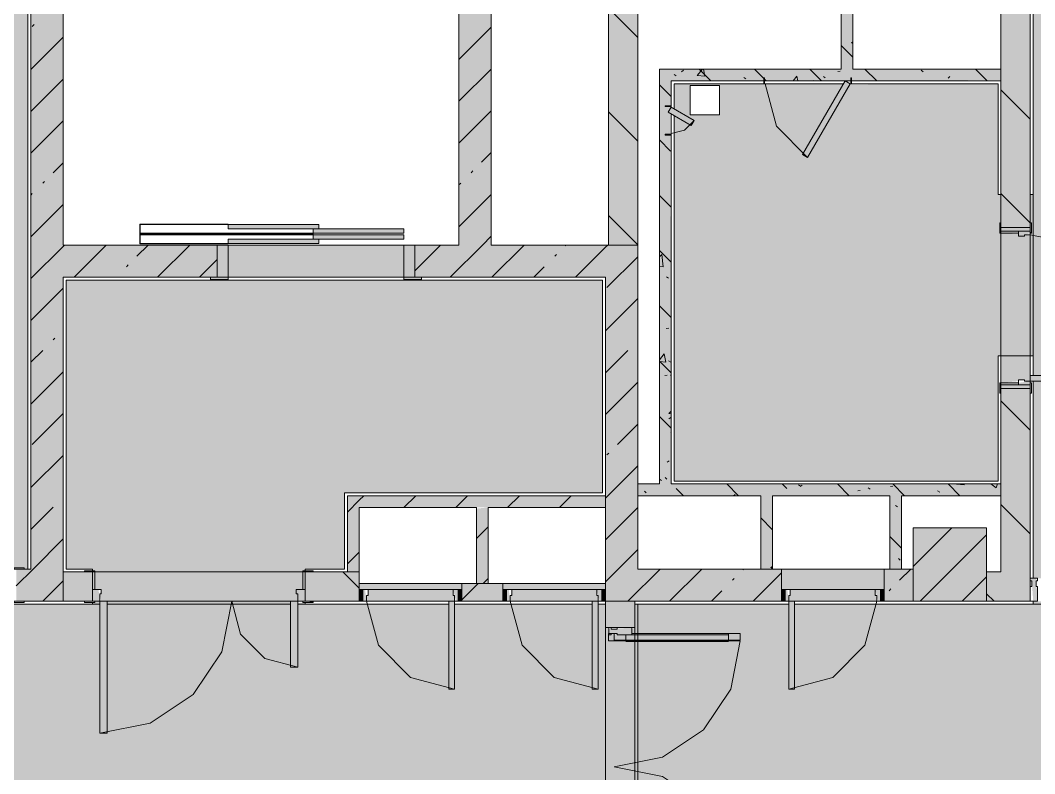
# Model space of a CAD drawing. Header units: millimetres. Extents: x -3817 to 677485, y -22715 to 103890.
# Drawn here: x -404.7 to -350.2, y -19507.6 to -19467.2 of the extents above; entities that cross this region are included whole.
import ezdxf

# ---------------------------------------------------------------- set-up
doc = ezdxf.new("R2010")
doc.units = ezdxf.units.MM
doc.layers.add('PDF _Геометрия', color=7, linetype='Continuous', true_color=0x1d1d1d)
doc.layers.add('PDF _Сплошная заливка', color=7, linetype='Continuous', true_color=0xffffff)

msp = doc.modelspace()

# ---------------------------------------------------------------- hatches: boundary and pattern name
at = {"layer": 'PDF _Сплошная заливка', "transparency": 33554559}
h = msp.add_hatch(color=256, dxfattribs=at)
h.paths.add_polyline_path([(-412.085, -19496.633), (-405.699, -19496.633), (-405.699, -19489.546), (-405.305, -19489.546), (-405.305, -19496.633), (-404.282, -19496.633), (-404.282, -19463.953), (-397.038, -19463.953), (-397.038, -19451.878), (-401.526, -19451.878), (-401.526, -19435.383), (-414.124, -19435.383), (-414.125, -19437.501), (-416.171, -19437.501), (-416.132, -19496.633), (-415.935, -19496.633), (-415.935, -19493.089), (-415.541, -19493.089), (-415.541, -19496.633), (-414.842, -19496.633)], flags=0)
h.paths.add_polyline_path([(-400.424, -19449.583), (-387.59, -19449.548), (-387.59, -19437.505), (-388.141, -19437.505), (-388.219, -19435.375), (-400.424, -19435.375), (-400.424, -19446.696)], flags=0)
h = msp.add_hatch(color=256, dxfattribs=at)
h.paths.add_polyline_path([(-318.931, -19497.129), (-319.009, -19497.263), (-318.931, -19497.263)], flags=0)
h.paths.add_polyline_path([(-284.058, -19497.129), (-284.137, -19497.263), (-284.058, -19497.263)], flags=0)
h.paths.add_polyline_path([(-266.976, -19498.522), (-238.776, -19498.505), (-238.776, -19498.365), (-252.827, -19498.365), (-252.827, -19497.42), (-253.142, -19497.42), (-253.142, -19497.105), (-238.776, -19497.129), (-238.776, -19493.641), (-234.524, -19493.641), (-234.524, -19496.633), (-221.375, -19496.633), (-221.375, -19490.097), (-227.91, -19490.097), (-227.91, -19489.782), (-221.375, -19489.782), (-221.375, -19476.082), (-238.615, -19476.082), (-238.652, -19475.925), (-238.772, -19475.884), (-238.776, -19475.586), (-239.009, -19475.586), (-239.009, -19474.759), (-252.394, -19474.759), (-252.394, -19475.586), (-275.57, -19475.586), (-275.57, -19471.594), (-274.625, -19471.594), (-274.625, -19471.279), (-274.444, -19471.279), (-274.488, -19458.13), (-274.625, -19458.13), (-274.625, -19457.736), (-275.57, -19457.736), (-275.57, -19457.579), (-278.546, -19457.579), (-278.546, -19443.668), (-281.53, -19443.668), (-281.53, -19439.871), (-281.688, -19439.871), (-281.696, -19440.54), (-312.868, -19440.461), (-312.868, -19440.414), (-318.703, -19440.461), (-318.703, -19440.54), (-352.394, -19440.461), (-352.492, -19440.461), (-354.992, -19440.461), (-354.992, -19464.114), (-350.284, -19464.114), (-350.284, -19486.237), (-342.568, -19486.237), (-342.568, -19486.551), (-350.284, -19486.551), (-350.284, -19497.129), (-332.796, -19497.105), (-332.796, -19497.42), (-333.19, -19497.42), (-333.19, -19498.365), (-350.284, -19498.365), (-350.284, -19498.522), (-317.907, -19498.522), (-317.907, -19498.365), (-319.324, -19498.365), (-319.324, -19497.42), (-319.639, -19497.42), (-319.639, -19497.105), (-318.931, -19497.129), (-318.852, -19496.79), (-317.907, -19496.79), (-317.907, -19493.641), (-313.655, -19493.641), (-313.655, -19496.79), (-309.403, -19496.79), (-309.325, -19497.129), (-308.695, -19497.105), (-308.695, -19497.42), (-309.088, -19497.42), (-309.088, -19498.365), (-313.655, -19498.365), (-313.655, -19498.522), (-284.05, -19498.444), (-284.058, -19498.365), (-295.238, -19498.365), (-295.238, -19497.42), (-295.553, -19497.42), (-295.553, -19497.105), (-284.058, -19497.129), (-284.05, -19493.641), (-274.286, -19493.641), (-274.286, -19497.129), (-266.252, -19497.105), (-266.268, -19497.42), (-266.645, -19497.472), (-266.645, -19498.365), (-274.286, -19498.365), (-274.286, -19498.522), (-267.561, -19498.522)], flags=0)
for points in [[(-404.124, -19496.633), (-402.392, -19496.633), (-402.392, -19464.114), (-404.124, -19464.114), (-404.124, -19495.758)], [(-381.133, -19479.232), (-379.401, -19479.232), (-379.401, -19465.846), (-381.133, -19465.846), (-381.133, -19470.367)], [(-373.102, -19479.232), (-371.527, -19479.232), (-371.527, -19465.846), (-373.102, -19465.846), (-373.102, -19472.232)], [(-360.598, -19469.783), (-359.968, -19469.783), (-359.968, -19465.846), (-360.598, -19465.846), (-360.598, -19469.733)], [(-370.362, -19492.066), (-369.732, -19492.066), (-369.783, -19472.165), (-369.889, -19472.103), (-369.732, -19471.83), (-369.732, -19469.783), (-370.362, -19469.783), (-370.362, -19491.908)], [(-359.07, -19470.413), (-352.016, -19470.367), (-352.016, -19469.783), (-369.732, -19469.783), (-369.732, -19470.413), (-359.18, -19470.413)], [(-388.967, -19478.366), (-388.653, -19478.366), (-388.653, -19478.129), (-393.534, -19478.129), (-393.534, -19478.366)], [(-384.086, -19478.602), (-384.086, -19478.366), (-388.967, -19478.366), (-388.967, -19478.602), (-387.275, -19478.602)], [(-387.275, -19478.917), (-384.086, -19478.917), (-384.086, -19478.681), (-388.967, -19478.681), (-388.967, -19478.917)], [(-352.016, -19486.63), (-351.071, -19486.551), (-351.071, -19486.473), (-350.441, -19486.551), (-350.441, -19485.176), (-352.016, -19485.176), (-352.016, -19486.551)], [(-352.016, -19492.696), (-352.016, -19492.066), (-371.527, -19492.066), (-371.527, -19492.696), (-352.173, -19492.696)], [(-387.117, -19496.79), (-386.487, -19496.79), (-386.487, -19492.696), (-387.117, -19492.696), (-387.117, -19496.633)], [(-364.913, -19496.633), (-364.283, -19496.633), (-364.283, -19492.696), (-364.913, -19492.696), (-364.913, -19495.414)], [(-357.566, -19496.633), (-357.354, -19496.633), (-357.354, -19492.696), (-357.984, -19492.696), (-357.984, -19496.633)], [(-363.338, -19497.735), (-358.299, -19497.735), (-358.299, -19496.633), (-363.811, -19496.633), (-363.811, -19497.735), (-363.417, -19497.735)], [(-350.048, -19498.365), (-350.126, -19497.129), (-350.441, -19497.129), (-350.363, -19497.263), (-350.284, -19498.365), (-350.126, -19498.365)], [(-381.369, -19497.735), (-380.976, -19497.735), (-380.976, -19497.42), (-386.487, -19497.42), (-386.487, -19497.735), (-381.448, -19497.735)], [(-380.188, -19498.365), (-378.771, -19498.365), (-378.771, -19497.42), (-380.976, -19497.42), (-380.976, -19498.365)], [(-373.574, -19497.735), (-373.259, -19497.735), (-373.259, -19497.42), (-378.771, -19497.42), (-378.771, -19497.735), (-373.653, -19497.735)], [(-383.067, -19498.365), (-381.369, -19498.365), (-381.448, -19497.735), (-386.015, -19497.735), (-386.094, -19498.365), (-383.848, -19498.365)], [(-378.299, -19498.365), (-373.653, -19498.365), (-373.732, -19497.735), (-378.299, -19497.735), (-378.377, -19498.365)], [(-358.772, -19498.365), (-358.693, -19498.365), (-358.772, -19497.735), (-363.338, -19497.735), (-363.417, -19498.365), (-363.102, -19498.365)], [(-280.507, -19521.149), (-273.538, -19521.149), (-273.538, -19520.348), (-273.42, -19520.348), (-273.42, -19520.254), (-194.604, -19520.254), (-194.604, -19518.64), (-193.344, -19518.64), (-193.344, -19518.364), (-193.108, -19518.443), (-192.715, -19518.364), (-192.748, -19507.813), (-193.344, -19507.813), (-193.344, -19507.617), (-194.604, -19507.617), (-194.604, -19506.002), (-201.139, -19506.002), (-201.139, -19498.522), (-278.944, -19498.522), (-280.349, -19500.956), (-280.622, -19500.799), (-279.308, -19498.522), (-363.102, -19498.522), (-363.102, -19503.089), (-363.417, -19503.089), (-363.417, -19498.522), (-371.527, -19498.522), (-371.527, -19514.585), (-354.921, -19514.585), (-354.921, -19520.254), (-332.434, -19520.254), (-332.434, -19516.602), (-332.119, -19516.602), (-332.119, -19520.254), (-321.962, -19520.254), (-321.962, -19513.217), (-321.647, -19513.217), (-321.647, -19520.254), (-300.821, -19520.254), (-300.821, -19516.868), (-300.427, -19516.868), (-300.427, -19520.254), (-290.585, -19520.254), (-290.585, -19513.325), (-290.191, -19513.325), (-290.191, -19520.254), (-280.9, -19520.254), (-280.9, -19520.348), (-280.782, -19520.411), (-280.782, -19521.149)], [(-371.845, -19500.176), (-371.845, -19499.782), (-373.082, -19499.861), (-373.048, -19500.097), (-372.633, -19500.176)]]:
    msp.add_hatch(color=256, dxfattribs=at).paths.add_polyline_path(points)
at = {"layer": 'PDF _Сплошная заливка', "true_color": 0xe2e2e2, "transparency": 33554559}
for points in [[(-362.401, -19474.526), (-360.118, -19470.571), (-360.391, -19470.413), (-362.672, -19474.37), (-362.535, -19474.449)], [(-368.662, -19472.812), (-368.505, -19472.539), (-369.732, -19471.83), (-369.889, -19472.103), (-368.74, -19472.767)], [(-350.284, -19486.551), (-342.568, -19486.551), (-342.568, -19486.237), (-350.441, -19486.237), (-350.441, -19486.551), (-350.32, -19486.551)], [(-373.931, -19503.089), (-373.653, -19503.089), (-373.653, -19498.365), (-373.968, -19498.365), (-373.968, -19503.089)], [(-363.417, -19503.089), (-363.102, -19503.089), (-363.102, -19498.365), (-363.417, -19498.365), (-363.417, -19500.467)]]:
    msp.add_hatch(color=254, dxfattribs=at).paths.add_polyline_path(points)
at = {"layer": 'PDF _Сплошная заливка', "transparency": 33554559}
h = msp.add_hatch(color=256, dxfattribs=at)
h.paths.add_polyline_path([(-365.748, -19491.908), (-352.173, -19491.908), (-352.173, -19485.176), (-350.284, -19485.176), (-350.284, -19476.515), (-350.441, -19476.515), (-350.441, -19478.678), (-352.079, -19478.599), (-352.016, -19476.515), (-352.173, -19476.515), (-352.173, -19470.571), (-360.145, -19470.617), (-362.401, -19474.526), (-362.674, -19474.368), (-360.482, -19470.571), (-369.574, -19470.571), (-369.574, -19471.921), (-368.505, -19472.539), (-368.662, -19472.812), (-369.574, -19472.285), (-369.574, -19491.908)], flags=0)
h.paths.add_polyline_path([(-368.716, -19472.232), (-368.716, -19470.657), (-367.141, -19470.657), (-367.141, -19472.232), (-368.505, -19472.232)], flags=0)
at = {"layer": 'PDF _Сплошная заливка', "true_color": 0xfbfbfb, "transparency": 33554559}
msp.add_hatch(color=7, dxfattribs=at).paths.add_polyline_path([(-350.441, -19478.481), (-350.441, -19478.284), (-352.016, -19478.284), (-352.016, -19478.481), (-351.745, -19478.481)])
at = {"layer": 'PDF _Сплошная заливка', "true_color": 0xe2e2e2, "transparency": 33554559}
h = msp.add_hatch(color=254, dxfattribs=at)
h.paths.add_polyline_path([(-351.071, -19486.748), (-350.441, -19486.748), (-350.441, -19486.551), (-351.071, -19486.63)], flags=0)
h.paths.add_polyline_path([(-351.071, -19478.756), (-350.441, -19478.599), (-350.441, -19478.481), (-351.071, -19478.481), (-351.071, -19478.678)], flags=0)
at = {"layer": 'PDF _Сплошная заливка', "transparency": 33554559}
h = msp.add_hatch(color=256, dxfattribs=at)
h.paths.add_polyline_path([(-379.401, -19480.964), (-373.259, -19480.964), (-373.259, -19479.232), (-383.495, -19479.232), (-383.495, -19480.964), (-381.133, -19480.964)], flags=0)
h.paths.add_polyline_path([(-402.235, -19480.964), (-394.125, -19480.964), (-394.125, -19479.232), (-402.392, -19479.232), (-402.392, -19480.964)], flags=0)
h = msp.add_hatch(color=256, dxfattribs=at)
h.paths.add_polyline_path([(-389.794, -19498.365), (-389.794, -19497.735), (-389.519, -19497.735), (-389.519, -19496.727), (-389.401, -19496.727), (-389.401, -19496.633), (-387.275, -19496.633), (-387.275, -19492.538), (-373.417, -19492.538), (-373.417, -19481.121), (-402.235, -19481.121), (-402.235, -19496.633), (-400.817, -19496.633), (-400.817, -19496.727), (-400.699, -19496.79), (-400.699, -19497.735), (-400.345, -19497.735), (-400.424, -19497.971), (-400.345, -19498.365), (-400.03, -19498.365), (-400.03, -19498.522), (-390.188, -19498.522), (-390.188, -19498.365), (-389.873, -19498.365)], flags=0)
h.paths.add_polyline_path([(-389.401, -19498.522), (-389.401, -19498.428), (-389.794, -19498.457), (-389.794, -19498.522)], flags=0)
h.paths.add_polyline_path([(-400.699, -19498.522), (-400.424, -19498.522), (-400.424, -19498.365), (-400.817, -19498.428), (-400.817, -19498.522)], flags=0)
h = msp.add_hatch(color=256, dxfattribs=at)
h.paths.add_polyline_path([(-383.495, -19481.082), (-383.141, -19481.082), (-383.141, -19480.964), (-384.086, -19480.964), (-384.086, -19481.082), (-383.656, -19481.082)], flags=0)
h.paths.add_polyline_path([(-393.534, -19481.082), (-393.534, -19480.964), (-394.479, -19480.964), (-394.479, -19481.082), (-394.125, -19481.082)], flags=0)
h = msp.add_hatch(color=256, dxfattribs=at)
h.paths.add_polyline_path([(-373.082, -19499.782), (-372.948, -19499.861), (-372.948, -19499.782)], flags=0)
h.paths.add_polyline_path([(-472.118, -19520.411), (-459.792, -19520.411), (-459.792, -19520.254), (-439.911, -19520.254), (-439.911, -19513.325), (-439.517, -19513.325), (-439.517, -19520.254), (-430.068, -19520.254), (-430.068, -19517.262), (-429.675, -19517.262), (-429.675, -19520.254), (-412.077, -19520.254), (-412.077, -19518.116), (-388.849, -19518.116), (-388.849, -19514.585), (-382.877, -19514.585), (-382.877, -19510.018), (-382.562, -19510.018), (-382.562, -19514.585), (-373.082, -19514.585), (-373.105, -19514.034), (-372.79, -19514.034), (-372.79, -19514.427), (-371.845, -19514.427), (-371.845, -19514.585), (-371.527, -19514.585), (-371.527, -19498.522), (-371.685, -19498.522), (-371.685, -19499.782), (-371.845, -19499.861), (-371.845, -19500.176), (-372.79, -19500.176), (-372.79, -19500.491), (-373.105, -19500.491), (-373.105, -19499.782), (-373.259, -19499.782), (-373.259, -19498.522), (-373.653, -19498.522), (-373.653, -19503.089), (-373.968, -19503.089), (-373.968, -19498.522), (-381.369, -19498.522), (-381.369, -19503.089), (-381.684, -19503.089), (-381.684, -19498.522), (-389.794, -19498.522), (-389.794, -19501.908), (-390.188, -19501.908), (-390.188, -19498.522), (-400.03, -19498.522), (-400.03, -19505.451), (-400.424, -19505.451), (-400.424, -19498.522), (-405.109, -19498.522), (-405.109, -19498.365), (-416.132, -19498.365), (-416.171, -19498.522), (-422.47, -19498.522), (-422.47, -19498.428), (-422.785, -19498.365), (-422.864, -19497.263), (-422.943, -19497.263), (-422.864, -19496.633), (-429.557, -19496.633), (-429.635, -19498.428), (-429.95, -19498.428), (-429.95, -19498.522), (-444.832, -19498.522), (-444.872, -19498.428), (-445.147, -19498.365), (-445.225, -19497.42), (-445.304, -19497.42), (-445.225, -19496.79), (-452.705, -19496.79), (-452.784, -19498.428), (-453.099, -19498.428), (-453.099, -19498.522), (-459.162, -19498.522), (-459.162, -19503.089), (-459.477, -19503.089), (-459.477, -19498.522), (-466.103, -19498.522), (-466.103, -19503.089), (-466.418, -19503.089), (-466.418, -19498.522), (-478.098, -19498.522), (-478.098, -19505.451), (-478.413, -19505.451), (-478.453, -19498.522), (-497.554, -19498.522), (-497.554, -19512.774), (-479.634, -19512.774), (-479.634, -19520.254), (-476.327, -19520.254), (-476.257, -19520.411), (-472.934, -19520.411)], flags=0)
h = msp.add_hatch(color=256, dxfattribs=at)
h.paths.add_polyline_path([(-402.569, -19498.365), (-402.392, -19498.365), (-402.392, -19496.633), (-404.912, -19496.633), (-404.912, -19498.365), (-404.124, -19498.365)], flags=0)
h.paths.add_polyline_path([(-416.762, -19498.365), (-416.329, -19498.365), (-416.329, -19496.633), (-418.061, -19496.633), (-418.061, -19498.365)], flags=0)
h = msp.add_hatch(color=256, dxfattribs=at)
h.paths.add_polyline_path([(-388.967, -19498.365), (-386.487, -19498.365), (-386.487, -19496.79), (-389.401, -19496.79), (-389.401, -19498.365)], flags=0)
h.paths.add_polyline_path([(-402.235, -19498.365), (-400.817, -19498.365), (-400.817, -19496.79), (-402.392, -19496.79), (-402.392, -19498.365)], flags=0)
h = msp.add_hatch(color=256, dxfattribs=at)
h.paths.add_polyline_path([(-358.299, -19498.365), (-356.725, -19498.365), (-356.725, -19496.633), (-358.299, -19496.633), (-358.299, -19497.735)], flags=0)
h.paths.add_polyline_path([(-371.527, -19498.365), (-363.811, -19498.365), (-363.811, -19496.633), (-373.259, -19496.633), (-373.259, -19498.365)], flags=0)
h = msp.add_hatch(color=256, dxfattribs=at)
h.paths.add_polyline_path([(-279.217, -19498.365), (-279.126, -19498.207), (-278.775, -19498.365), (-278.381, -19498.365), (-278.381, -19496.79), (-284.058, -19496.79), (-284.05, -19498.365), (-280.622, -19498.365)], flags=0)
h.paths.add_polyline_path([(-317.75, -19498.365), (-317.75, -19496.79), (-318.931, -19496.79), (-318.852, -19498.365), (-317.907, -19498.365)], flags=0)
h.paths.add_polyline_path([(-313.813, -19498.365), (-309.403, -19498.365), (-309.403, -19496.79), (-313.813, -19496.79)], flags=0)
h.paths.add_polyline_path([(-350.441, -19498.365), (-350.441, -19496.79), (-352.788, -19496.79), (-352.788, -19498.365), (-352.016, -19498.365)], flags=0)
at = {"layer": 'PDF _Сплошная заливка', "true_color": 0xe2e2e2, "transparency": 33554559}
h = msp.add_hatch(color=254, dxfattribs=at)
h.paths.add_polyline_path([(-400.602, -19498.365), (-400.424, -19498.365), (-400.49, -19497.735), (-400.817, -19497.735), (-400.817, -19498.365)], flags=0)
h.paths.add_polyline_path([(-389.401, -19498.365), (-389.401, -19497.735), (-389.873, -19497.735), (-389.794, -19497.971), (-389.794, -19498.365)], flags=0)
h = msp.add_hatch(color=254, dxfattribs=at)
h.paths.add_polyline_path([(-381.172, -19498.365), (-381.172, -19497.735), (-381.448, -19497.735), (-381.291, -19498.365)], flags=0)
h.paths.add_polyline_path([(-386.094, -19498.365), (-386.172, -19497.735), (-386.29, -19497.735), (-386.29, -19498.365), (-386.172, -19498.365)], flags=0)
h = msp.add_hatch(color=254, dxfattribs=at)
h.paths.add_polyline_path([(-373.456, -19498.365), (-373.456, -19497.735), (-373.732, -19497.735), (-373.574, -19498.365)], flags=0)
h.paths.add_polyline_path([(-378.377, -19498.365), (-378.456, -19497.735), (-378.574, -19497.735), (-378.574, -19498.365), (-378.456, -19498.365)], flags=0)
h = msp.add_hatch(color=254, dxfattribs=at)
h.paths.add_polyline_path([(-358.496, -19498.365), (-358.496, -19497.735), (-358.772, -19497.735), (-358.614, -19498.365)], flags=0)
h.paths.add_polyline_path([(-363.496, -19498.365), (-363.417, -19498.365), (-363.496, -19497.735), (-363.614, -19497.735), (-363.614, -19498.365)], flags=0)
at = {"layer": 'PDF _Сплошная заливка', "transparency": 33554559}
h = msp.add_hatch(color=256, dxfattribs=at)
h.paths.add_polyline_path([(-373.259, -19520.411), (-371.685, -19520.411), (-371.685, -19514.742), (-373.259, -19514.742), (-373.259, -19516.317)], flags=0)
h.paths.add_polyline_path([(-372.886, -19499.782), (-371.685, -19499.782), (-371.685, -19498.365), (-373.259, -19498.365), (-373.259, -19499.782)], flags=0)
h = msp.add_hatch(color=256, dxfattribs=at)
h.paths.add_polyline_path([(-373.105, -19514.427), (-372.79, -19514.349), (-372.79, -19514.034), (-373.105, -19514.034), (-373.105, -19514.349)], flags=0)
h.paths.add_polyline_path([(-373.105, -19500.491), (-372.79, -19500.491), (-372.79, -19500.097), (-373.105, -19500.097)], flags=0)

# ---------------------------------------------------------------- linework, layer by layer
at = {"layer": 'PDF _Геометрия', "color": 7, "lineweight": 9}
for points in [[(-356.882, -19444.528), (-356.882, -19439.902), (-356.882, -19464.114), (-402.392, -19464.114), (-404.124, -19464.114), (-404.124, -19496.633), (-404.479, -19496.633)], [(-404.479, -19498.365), (-402.392, -19498.365), (-402.392, -19496.633), (-402.392, -19480.964), (-394.125, -19480.964), (-394.125, -19479.232), (-402.392, -19479.232), (-402.392, -19465.846)], [(-381.133, -19465.846), (-381.133, -19479.232), (-383.495, -19479.232), (-383.495, -19480.964), (-373.259, -19480.964), (-373.259, -19492.696), (-386.487, -19492.696), (-387.117, -19492.696), (-387.117, -19496.79), (-386.487, -19496.79), (-386.487, -19493.326), (-380.188, -19493.326), (-380.188, -19497.42), (-379.558, -19497.42), (-379.558, -19493.326), (-373.259, -19493.326), (-373.259, -19496.633), (-373.259, -19498.365), (-363.811, -19498.365), (-363.811, -19496.633), (-358.299, -19496.633), (-358.299, -19497.735)], [(-352.016, -19465.846), (-352.016, -19469.783), (-359.968, -19469.783), (-359.968, -19465.846)], [(-350.441, -19478.048), (-350.441, -19465.846)], [(-371.527, -19468.086), (-373.102, -19466.512)], [(-404.049, -19467.49), (-403.956, -19467.397)], [(-381.133, -19469.269), (-379.401, -19467.537)], [(-404.124, -19469.811), (-402.392, -19468.078)], [(-381.133, -19471.514), (-379.401, -19469.782)], [(-352.016, -19470.413), (-352.016, -19469.783)], [(-404.124, -19472.056), (-402.392, -19470.323)], [(-369.732, -19471.83), (-369.732, -19470.413), (-352.016, -19470.413), (-352.016, -19478.048)], [(-350.441, -19472.469), (-352.016, -19470.895)], [(-381.133, -19473.759), (-379.401, -19472.027)], [(-370.362, -19473.326), (-370.362, -19471.752)], [(-404.124, -19474.301), (-402.392, -19472.568)], [(-371.527, -19473.654), (-373.102, -19472.079)], [(-352.016, -19487.065), (-352.016, -19492.066), (-369.732, -19492.066), (-369.732, -19472.194), (-369.732, -19473.326)], [(-379.915, -19474.786), (-379.401, -19474.272)], [(-402.926, -19475.348), (-402.392, -19474.813)], [(-380.477, -19475.348), (-380.383, -19475.254)], [(-403.488, -19475.909), (-403.394, -19475.816)], [(-381.133, -19476.004), (-381.038, -19475.909)], [(-404.124, -19476.546), (-404.049, -19476.47)], [(-381.133, -19478.249), (-379.401, -19476.517)], [(-350.441, -19478.037), (-352.016, -19476.462)], [(-404.124, -19478.791), (-402.392, -19477.058)], [(-371.527, -19479.221), (-373.102, -19477.647)], [(-352.016, -19478.284), (-350.441, -19478.284)], [(-352.016, -19486.63), (-352.016, -19478.599)], [(-381.599, -19480.96), (-379.871, -19479.232), (-379.401, -19478.762)], [(-350.441, -19478.678), (-350.441, -19486.237)], [(-404.124, -19481.036), (-402.392, -19479.303), (-402.32, -19479.232)], [(-401.808, -19480.964), (-400.075, -19479.232)], [(-398.436, -19479.838), (-397.83, -19479.232)], [(-397.318, -19480.964), (-395.586, -19479.232)], [(-383.495, -19480.611), (-382.116, -19479.232)], [(-379.358, -19480.964), (-377.626, -19479.232)], [(-375.425, -19479.276), (-375.381, -19479.232)], [(-374.868, -19480.964), (-373.259, -19479.355), (-373.136, -19479.232)], [(-395.073, -19480.964), (-394.125, -19480.016)], [(-375.987, -19479.838), (-375.893, -19479.744)], [(-373.18, -19481.521), (-371.527, -19479.868)], [(-398.998, -19480.399), (-398.904, -19480.305)], [(-377.113, -19480.964), (-376.548, -19480.399)], [(-399.563, -19480.964), (-399.559, -19480.96)], [(-404.124, -19483.281), (-402.392, -19481.548)], [(-373.259, -19483.845), (-371.527, -19482.113)], [(-402.926, -19484.328), (-402.833, -19484.234)], [(-404.124, -19485.526), (-403.488, -19484.889)], [(-373.259, -19486.09), (-372.058, -19484.889)], [(-404.124, -19487.771), (-402.392, -19486.038)], [(-373.259, -19488.335), (-371.527, -19486.603)], [(-364.283, -19496.633), (-364.283, -19492.696), (-357.984, -19492.696), (-357.984, -19496.633), (-357.354, -19496.633), (-357.354, -19492.696), (-352.016, -19492.696), (-352.016, -19496.79), (-352.788, -19496.79), (-352.788, -19498.365), (-350.441, -19498.365), (-350.441, -19496.79), (-350.441, -19487.065)], [(-350.441, -19486.945), (-352.016, -19486.945)], [(-350.441, -19489.172), (-352.016, -19487.597)], [(-404.049, -19489.94), (-402.392, -19488.283)], [(-372.619, -19489.94), (-371.527, -19488.848)], [(-404.124, -19492.261), (-402.392, -19490.528)], [(-373.18, -19490.501), (-373.087, -19490.408)], [(-373.259, -19492.825), (-371.527, -19491.093)], [(-371.527, -19492.066), (-371.527, -19492.696)], [(-352.016, -19492.696), (-352.016, -19492.066)], [(-387.117, -19493.574), (-386.487, -19492.944), (-386.239, -19492.696)], [(-384.085, -19493.326), (-383.455, -19492.696)], [(-381.302, -19493.326), (-380.672, -19492.696)], [(-378.518, -19493.326), (-377.888, -19492.696)], [(-375.734, -19493.326), (-375.104, -19492.696)], [(-373.259, -19493.326), (-373.259, -19492.696)], [(-364.913, -19496.633), (-371.527, -19496.633), (-371.527, -19492.696), (-364.913, -19492.696), (-364.913, -19496.633), (-364.283, -19496.633), (-363.811, -19496.633), (-363.811, -19497.735)], [(-404.124, -19494.505), (-402.926, -19493.307)], [(-350.441, -19494.74), (-352.016, -19493.165)], [(-373.259, -19495.07), (-371.527, -19493.338)], [(-380.188, -19494.996), (-379.558, -19494.366)], [(-356.725, -19496.495), (-354.659, -19494.43)], [(-356.349, -19498.365), (-352.788, -19494.803)], [(-404.912, -19497.538), (-404.007, -19496.633), (-402.392, -19495.018)], [(-387.117, -19496.357), (-386.487, -19495.728)], [(-373.259, -19497.315), (-372.577, -19496.633), (-371.527, -19495.583)], [(-401.251, -19496.79), (-402.392, -19496.79), (-402.392, -19498.365), (-401.251, -19498.365)], [(-400.817, -19498.365), (-400.817, -19496.79)], [(-400.699, -19496.79), (-389.519, -19496.79)], [(-389.401, -19496.79), (-389.401, -19498.365)], [(-388.967, -19498.365), (-386.487, -19498.365), (-386.487, -19496.79)], [(-387.117, -19496.79), (-388.967, -19496.79)], [(-386.487, -19497.667), (-387.364, -19496.79)], [(-372.058, -19498.359), (-370.332, -19496.633)], [(-369.819, -19498.365), (-368.087, -19496.633)], [(-366.445, -19497.236), (-366.352, -19497.143)], [(-365.884, -19496.675), (-365.842, -19496.633)], [(-365.329, -19498.365), (-363.811, -19496.847)], [(-357.984, -19496.633), (-358.299, -19496.633), (-358.299, -19498.365), (-356.725, -19498.365), (-356.725, -19496.633), (-357.354, -19496.633)], [(-357.465, -19497.236), (-356.862, -19496.633)], [(-354.104, -19498.365), (-352.788, -19497.048)], [(-403.488, -19498.359), (-402.392, -19497.263)], [(-386.487, -19497.735), (-386.487, -19497.42), (-380.976, -19497.42), (-380.976, -19497.735)], [(-380.976, -19498.297), (-380.099, -19497.42)], [(-380.188, -19497.42), (-380.976, -19497.42), (-380.976, -19498.365), (-378.771, -19498.365), (-378.771, -19497.42), (-379.558, -19497.42)], [(-379.828, -19497.42), (-379.558, -19497.15)], [(-378.771, -19497.735), (-378.771, -19497.42), (-373.259, -19497.42), (-373.259, -19497.735)], [(-367.574, -19498.365), (-367.007, -19497.797)], [(-358.027, -19497.797), (-357.933, -19497.704)], [(-352.384, -19498.365), (-352.788, -19497.961)], [(-390.188, -19498.365), (-400.424, -19498.365)], [(-381.684, -19498.365), (-386.487, -19498.365)], [(-373.968, -19498.365), (-378.377, -19498.365)], [(-358.693, -19498.365), (-363.102, -19498.365)], [(-371.845, -19499.782), (-371.685, -19499.782), (-371.685, -19514.742), (-373.259, -19514.742), (-380.039, -19514.742), (-380.039, -19516.317), (-373.259, -19516.317), (-373.259, -19520.411), (-371.685, -19520.411), (-371.685, -19516.317), (-356.811, -19516.317), (-356.811, -19514.742), (-355.079, -19514.742), (-355.079, -19520.411), (-356.811, -19520.411), (-356.811, -19516.317)], [(-373.237, -19499.782), (-373.259, -19499.76)], [(-372.633, -19499.782), (-373.259, -19499.782), (-373.259, -19514.742), (-372.633, -19514.742)]]:
    msp.add_lwpolyline(points, dxfattribs=at)
at = {"layer": 'PDF _Геометрия', "color": 253, "lineweight": 9, "true_color": 0xaaaaaa}
for points in [[(-354.992, -19440.461), (-354.992, -19464.114), (-350.284, -19464.114), (-350.284, -19486.237)], [(-404.479, -19496.633), (-404.282, -19496.633), (-404.282, -19463.953), (-397.038, -19463.953)], [(-360.482, -19470.571), (-369.574, -19470.571), (-369.574, -19471.921)], [(-364.685, -19470.571), (-364.073, -19472.854), (-362.401, -19474.526)], [(-352.016, -19476.515), (-352.173, -19476.515), (-352.173, -19470.571), (-360.118, -19470.571)], [(-369.732, -19473.248), (-369.023, -19473.058), (-368.505, -19472.539)], [(-369.574, -19472.285), (-369.574, -19491.908), (-352.173, -19491.908), (-352.173, -19485.176), (-350.284, -19485.176), (-350.284, -19476.515), (-350.441, -19476.515)], [(-388.967, -19478.625), (-398.282, -19478.625), (-398.282, -19478.106), (-393.534, -19478.106)], [(-398.258, -19478.129), (-398.258, -19478.602)], [(-384.086, -19478.366), (-384.086, -19478.602), (-384.086, -19478.366), (-388.967, -19478.366), (-388.967, -19478.602), (-384.086, -19478.602), (-388.967, -19478.602), (-388.967, -19478.366), (-393.534, -19478.366), (-393.534, -19478.129), (-388.653, -19478.129), (-388.653, -19478.366)], [(-393.534, -19479.177), (-393.534, -19479.153), (-398.258, -19479.153), (-398.258, -19478.681), (-388.967, -19478.681), (-388.967, -19478.657), (-398.282, -19478.657), (-398.282, -19479.177), (-393.534, -19479.177), (-398.282, -19479.177), (-398.282, -19478.657), (-388.967, -19478.657)], [(-398.258, -19478.681), (-398.258, -19479.153)], [(-388.967, -19478.917), (-388.967, -19478.681), (-384.086, -19478.681), (-384.086, -19478.917), (-384.086, -19478.681), (-388.967, -19478.681), (-388.967, -19478.917), (-384.086, -19478.917), (-388.653, -19478.917), (-388.653, -19479.153), (-388.653, -19478.917), (-393.534, -19478.917), (-393.534, -19479.153), (-388.653, -19479.153), (-393.534, -19479.153), (-393.534, -19478.917)], [(-350.441, -19478.678), (-347.428, -19479.277), (-344.874, -19480.984), (-343.167, -19483.538), (-342.568, -19486.551)], [(-384.086, -19479.232), (-383.495, -19479.232), (-394.125, -19479.232), (-393.534, -19479.232)], [(-393.534, -19480.964), (-384.086, -19480.964), (-384.086, -19479.232), (-393.534, -19479.232), (-393.534, -19480.964), (-393.534, -19479.232), (-384.086, -19479.232), (-384.086, -19480.964), (-393.534, -19480.964), (-384.086, -19480.964)], [(-389.401, -19496.727), (-389.401, -19496.633), (-387.275, -19496.633), (-387.275, -19492.538), (-373.417, -19492.538), (-373.417, -19481.121), (-402.235, -19481.121), (-402.235, -19496.633), (-400.817, -19496.633), (-400.817, -19496.727)], [(-350.284, -19486.551), (-350.284, -19497.129)], [(-400.817, -19498.428), (-400.817, -19498.522), (-400.424, -19498.522), (-405.109, -19498.522), (-405.109, -19497.341), (-416.132, -19497.341), (-416.132, -19498.522), (-422.47, -19498.522), (-422.47, -19498.428)], [(-386.172, -19497.735), (-381.291, -19497.735), (-386.172, -19497.735)], [(-378.456, -19497.735), (-373.574, -19497.735), (-378.456, -19497.735)], [(-363.496, -19497.735), (-358.614, -19497.735), (-363.496, -19497.735)], [(-400.424, -19505.451), (-397.712, -19504.912), (-395.413, -19503.376), (-393.877, -19501.077), (-393.337, -19498.365), (-392.863, -19500.136), (-391.566, -19501.433), (-389.794, -19501.908)], [(-381.684, -19498.522), (-389.794, -19498.522), (-389.401, -19498.522), (-389.401, -19498.428)], [(-381.684, -19498.365), (-386.172, -19498.365), (-381.369, -19498.365)], [(-386.094, -19498.365), (-385.461, -19500.727), (-383.731, -19502.456), (-381.369, -19503.089)], [(-373.968, -19498.522), (-381.369, -19498.522)], [(-373.968, -19498.365), (-378.377, -19498.365), (-377.744, -19500.727), (-376.015, -19502.456), (-373.653, -19503.089)], [(-373.653, -19498.365), (-378.377, -19498.365)], [(-373.259, -19498.522), (-373.653, -19498.522)], [(-371.845, -19514.585), (-371.527, -19514.585), (-371.527, -19498.522), (-371.685, -19498.522)], [(-363.417, -19498.522), (-371.527, -19498.522), (-371.527, -19514.585), (-354.921, -19514.585), (-354.921, -19520.254), (-332.434, -19520.254), (-332.749, -19520.254), (-332.749, -19520.854)], [(-363.102, -19498.365), (-358.693, -19498.365), (-359.326, -19500.727), (-361.055, -19502.456), (-363.417, -19503.089)], [(-358.693, -19498.365), (-363.417, -19498.365)], [(-279.308, -19498.522), (-363.102, -19498.522)], [(-350.284, -19498.365), (-350.284, -19498.522), (-317.907, -19498.522), (-317.907, -19498.365)], [(-372.79, -19514.427), (-372.79, -19514.034), (-372.79, -19514.427), (-373.105, -19514.427), (-373.105, -19514.034), (-372.79, -19514.034), (-366.019, -19514.034), (-366.534, -19511.442), (-368.002, -19509.245), (-370.199, -19507.778), (-372.79, -19507.262), (-370.199, -19506.747), (-368.002, -19505.279), (-366.534, -19503.082), (-366.019, -19500.491), (-372.79, -19500.491), (-373.105, -19500.491), (-372.79, -19500.491), (-372.79, -19500.097), (-372.79, -19500.491), (-373.105, -19500.491), (-373.105, -19500.097), (-373.105, -19500.491), (-372.79, -19500.491)], [(-373.105, -19500.097), (-373.105, -19500.491), (-373.105, -19500.097), (-372.79, -19500.097)], [(-372.79, -19500.097), (-372.79, -19500.491), (-372.79, -19500.097)], [(-366.649, -19500.176), (-372.16, -19500.176), (-372.16, -19500.451)], [(-366.649, -19500.097), (-366.649, -19500.451)], [(-366.649, -19500.522), (-372.16, -19500.522)]]:
    msp.add_lwpolyline(points, dxfattribs=at)
at = {"layer": 'PDF _Геометрия', "color": 7, "lineweight": 9}
for points in [[(-360.598, -19469.783), (-369.732, -19469.783), (-370.362, -19469.783), (-370.362, -19492.066), (-371.527, -19492.066), (-371.527, -19479.232), (-373.259, -19479.232), (-379.401, -19479.232), (-379.401, -19465.846), (-373.102, -19465.846), (-373.102, -19479.232), (-371.527, -19479.232), (-371.527, -19465.846), (-360.598, -19465.846)], [(-352.788, -19494.428), (-356.725, -19494.428), (-356.725, -19498.365), (-352.788, -19498.365)], [(-350.441, -19497.263), (-350.363, -19497.263), (-350.363, -19497.578), (-350.441, -19497.578), (-350.441, -19498.365), (-350.048, -19498.365), (-350.048, -19497.578), (-350.126, -19497.578), (-350.126, -19497.263), (-350.048, -19497.263), (-350.048, -19497.129), (-350.441, -19497.129)], [(-371.685, -19499.782), (-371.685, -19498.365), (-373.259, -19498.365), (-373.259, -19499.782)], [(-372.948, -19500.097), (-372.633, -19500.097), (-372.633, -19500.176), (-371.845, -19500.176), (-371.845, -19499.782), (-372.633, -19499.782), (-372.633, -19499.861), (-372.948, -19499.861), (-372.948, -19499.782), (-373.082, -19499.782), (-373.082, -19500.176), (-372.948, -19500.176)]]:
    msp.add_lwpolyline(points, close=True, dxfattribs=at)
at = {"layer": 'PDF _Геометрия', "color": 8, "lineweight": 9, "true_color": 0x787878}
for points in [[(-359.968, -19469.139), (-360.598, -19468.509)], [(-359.968, -19468.401), (-360.047, -19468.349), (-359.968, -19468.319)], [(-369.176, -19469.926), (-369.071, -19469.846)], [(-367.917, -19470.166), (-368.335, -19470.129), (-368.045, -19469.783)], [(-367.601, -19470.413), (-368.231, -19469.783)], [(-367.917, -19470.167), (-367.988, -19469.783)], [(-364.633, -19470.413), (-365.263, -19469.783)], [(-361.662, -19470.413), (-362.292, -19469.783)], [(-360.786, -19469.906), (-360.655, -19469.888)], [(-358.694, -19470.413), (-359.324, -19469.783)], [(-356.198, -19469.937), (-356.297, -19469.839)], [(-352.754, -19470.413), (-353.384, -19469.783)], [(-369.57, -19470.083), (-369.459, -19470.154)], [(-365.834, -19470.241), (-365.722, -19470.312)], [(-363.184, -19470.413), (-362.977, -19470.167)], [(-362.932, -19470.413), (-362.977, -19470.167)], [(-362.097, -19470.399), (-362.075, -19470.413)], [(-361.55, -19470.173), (-361.452, -19470.262)], [(-354.861, -19470.266), (-354.756, -19470.185)], [(-369.732, -19471.254), (-370.362, -19470.624)], [(-369.76, -19474.194), (-370.362, -19473.592)], [(-369.732, -19477.194), (-370.362, -19476.564)], [(-369.732, -19480.161), (-370.362, -19479.532)], [(-370.362, -19479.867), (-370.24, -19479.74)], [(-370.163, -19480.405), (-370.24, -19479.741)], [(-370.362, -19480.374), (-370.163, -19480.405)], [(-369.734, -19480.438), (-369.732, -19480.44)], [(-369.982, -19480.934), (-369.871, -19481.005)], [(-369.732, -19483.133), (-370.362, -19482.503)], [(-369.993, -19483.71), (-369.862, -19483.692)], [(-370.362, -19485.39), (-370.105, -19485.083)], [(-370.024, -19485.523), (-370.105, -19485.084)], [(-369.732, -19486.101), (-370.362, -19485.471)], [(-370.362, -19485.493), (-370.024, -19485.522)], [(-369.869, -19485.451), (-369.758, -19485.522)], [(-370.082, -19486.24), (-369.951, -19486.223)], [(-369.772, -19486.237), (-369.732, -19486.207)], [(-369.732, -19488.305), (-369.857, -19488.286), (-369.732, -19488.155)], [(-369.732, -19489.073), (-370.362, -19488.443)], [(-369.857, -19488.568), (-369.752, -19488.487)], [(-369.755, -19489.302), (-369.732, -19489.323)], [(-369.942, -19490.898), (-369.837, -19490.817)], [(-370.362, -19491.805), (-370.253, -19491.875)], [(-369.958, -19491.815), (-370.057, -19491.716)], [(-366.109, -19492.696), (-366.739, -19492.066)], [(-363.523, -19492.31), (-363.767, -19492.066)], [(-362.891, -19492.12), (-362.779, -19492.19)], [(-362.798, -19492.21), (-362.693, -19492.13)], [(-360.169, -19492.696), (-360.799, -19492.066)], [(-357.958, -19492.199), (-357.828, -19492.181)], [(-357.198, -19492.696), (-357.828, -19492.066)], [(-354.23, -19492.696), (-354.86, -19492.066)], [(-353.991, -19492.105), (-354.409, -19492.069), (-354.407, -19492.066)], [(-353.991, -19492.106), (-353.998, -19492.066)], [(-352.569, -19492.066), (-352.273, -19492.266)], [(-352.273, -19492.266), (-352.206, -19492.066)], [(-371.164, -19492.452), (-371.067, -19492.541)], [(-369.077, -19492.696), (-369.463, -19492.31)], [(-366.382, -19492.696), (-366.287, -19492.623)], [(-359.711, -19492.429), (-359.58, -19492.412)], [(-359.154, -19492.277), (-359.043, -19492.348)], [(-355.418, -19492.435), (-355.306, -19492.506)], [(-357.678, -19493.218), (-357.567, -19493.289)], [(-364.283, -19494.521), (-364.913, -19493.891)], [(-357.354, -19495.511), (-357.984, -19494.881)], [(-364.283, -19495.678), (-364.283, -19495.678)], [(-364.283, -19496.614), (-364.384, -19496.546), (-364.283, -19496.507)], [(-357.529, -19496.063), (-357.432, -19496.152)]]:
    msp.add_lwpolyline(points, dxfattribs=at)
at = {"layer": 'PDF _Геометрия', "color": 253, "lineweight": 9, "true_color": 0xaaaaaa}
for points in [[(-364.724, -19470.256), (-364.764, -19470.256), (-364.764, -19470.571), (-364.724, -19470.571)], [(-362.401, -19474.526), (-360.118, -19470.571), (-360.391, -19470.413), (-362.674, -19474.368)], [(-360.079, -19470.256), (-360.079, -19470.571), (-360.039, -19470.571), (-360.039, -19470.256)], [(-368.716, -19472.232), (-368.716, -19470.657), (-367.141, -19470.657), (-367.141, -19472.232)], [(-370.047, -19471.791), (-369.732, -19471.791), (-369.732, -19471.752), (-370.047, -19471.752)], [(-368.505, -19472.539), (-369.732, -19471.83), (-369.889, -19472.103), (-368.662, -19472.812)], [(-370.047, -19473.287), (-370.047, -19473.326), (-369.732, -19473.326), (-369.732, -19473.287)], [(-352.079, -19478.599), (-352.016, -19478.599), (-352.016, -19478.048), (-352.079, -19478.048)], [(-350.441, -19478.599), (-350.378, -19478.599), (-350.378, -19478.048), (-350.441, -19478.048)], [(-393.534, -19478.129), (-393.534, -19478.106), (-398.282, -19478.106), (-398.282, -19478.625), (-388.967, -19478.625), (-388.967, -19478.602), (-398.258, -19478.602), (-398.258, -19478.129)], [(-388.653, -19478.366), (-388.653, -19478.129), (-393.534, -19478.129), (-393.534, -19478.366)], [(-352.016, -19478.481), (-350.441, -19478.481), (-350.441, -19478.284), (-352.016, -19478.284)], [(-352.016, -19478.599), (-351.071, -19478.599), (-351.071, -19478.481), (-352.016, -19478.481)], [(-350.441, -19478.678), (-350.441, -19478.481), (-351.071, -19478.481), (-351.071, -19478.756), (-350.756, -19478.756), (-350.756, -19478.678)], [(-350.449, -19478.599), (-350.441, -19478.599), (-350.441, -19478.481), (-350.449, -19478.481)], [(-393.534, -19480.964), (-393.534, -19479.232), (-394.125, -19479.232), (-394.125, -19480.964)], [(-383.495, -19480.964), (-383.495, -19479.232), (-384.086, -19479.232), (-384.086, -19480.964)], [(-393.534, -19480.964), (-394.479, -19480.964), (-394.479, -19481.082), (-393.534, -19481.082)], [(-383.141, -19480.964), (-384.086, -19480.964), (-384.086, -19481.082), (-383.141, -19481.082)], [(-342.568, -19486.551), (-342.568, -19486.237), (-350.441, -19486.237), (-350.441, -19486.551)], [(-352.079, -19486.63), (-352.079, -19487.181), (-352.016, -19487.181), (-352.016, -19486.63)], [(-352.016, -19486.63), (-352.016, -19486.748), (-351.071, -19486.748), (-351.071, -19486.63)], [(-352.016, -19486.748), (-352.016, -19486.945), (-350.441, -19486.945), (-350.441, -19486.748)], [(-350.441, -19486.551), (-350.756, -19486.551), (-350.756, -19486.473), (-351.071, -19486.473), (-351.071, -19486.748), (-350.441, -19486.748)], [(-350.449, -19486.63), (-350.449, -19486.748), (-350.441, -19486.748), (-350.441, -19486.63)], [(-350.441, -19486.63), (-350.441, -19487.181), (-350.378, -19487.181), (-350.378, -19486.63)], [(-405.03, -19496.633), (-404.479, -19496.633), (-404.479, -19496.57), (-405.03, -19496.57)], [(-400.699, -19496.727), (-401.251, -19496.727), (-401.251, -19496.79), (-400.699, -19496.79)], [(-400.699, -19496.79), (-400.817, -19496.79), (-400.817, -19497.735), (-400.699, -19497.735)], [(-389.519, -19496.727), (-389.519, -19496.79), (-388.967, -19496.79), (-388.967, -19496.727)], [(-389.519, -19496.79), (-389.519, -19497.735), (-389.401, -19497.735), (-389.401, -19496.79)], [(-400.424, -19498.365), (-400.424, -19497.971), (-400.345, -19497.971), (-400.345, -19497.735), (-400.817, -19497.735), (-400.817, -19498.365)], [(-389.794, -19498.365), (-389.401, -19498.365), (-389.401, -19497.735), (-389.873, -19497.735), (-389.873, -19497.971), (-389.794, -19497.971)], [(-386.29, -19497.735), (-386.487, -19497.735), (-386.487, -19498.365), (-386.29, -19498.365)], [(-386.094, -19498.365), (-386.094, -19498.05), (-386.015, -19498.05), (-386.015, -19497.735), (-386.29, -19497.735), (-386.29, -19498.365)], [(-381.369, -19498.365), (-381.172, -19498.365), (-381.172, -19497.735), (-381.448, -19497.735), (-381.448, -19498.05), (-381.369, -19498.05)], [(-381.172, -19497.735), (-381.172, -19498.365), (-380.976, -19498.365), (-380.976, -19497.735)], [(-378.574, -19497.735), (-378.771, -19497.735), (-378.771, -19498.365), (-378.574, -19498.365)], [(-378.377, -19498.365), (-378.377, -19498.05), (-378.299, -19498.05), (-378.299, -19497.735), (-378.574, -19497.735), (-378.574, -19498.365)], [(-373.653, -19498.365), (-373.456, -19498.365), (-373.456, -19497.735), (-373.732, -19497.735), (-373.732, -19498.05), (-373.653, -19498.05)], [(-373.456, -19497.735), (-373.456, -19498.365), (-373.259, -19498.365), (-373.259, -19497.735)], [(-363.614, -19497.735), (-363.811, -19497.735), (-363.811, -19498.365), (-363.614, -19498.365)], [(-363.417, -19498.365), (-363.417, -19498.05), (-363.338, -19498.05), (-363.338, -19497.735), (-363.614, -19497.735), (-363.614, -19498.365)], [(-358.693, -19498.365), (-358.496, -19498.365), (-358.496, -19497.735), (-358.772, -19497.735), (-358.772, -19498.05), (-358.693, -19498.05)], [(-358.496, -19497.735), (-358.496, -19498.365), (-358.299, -19498.365), (-358.299, -19497.735)], [(-405.03, -19498.428), (-404.479, -19498.428), (-404.479, -19498.365), (-405.03, -19498.365)], [(-400.699, -19498.365), (-401.251, -19498.365), (-401.251, -19498.428), (-400.699, -19498.428)], [(-400.424, -19505.451), (-400.03, -19505.451), (-400.03, -19498.365), (-400.424, -19498.365)], [(-400.03, -19498.522), (-390.188, -19498.522)], [(-389.794, -19501.908), (-389.794, -19498.365), (-390.188, -19498.365), (-390.188, -19501.908)], [(-389.519, -19498.365), (-389.519, -19498.428), (-388.967, -19498.428), (-388.967, -19498.365)], [(-381.369, -19503.089), (-381.369, -19498.365), (-381.684, -19498.365), (-381.684, -19503.089)], [(-373.653, -19503.089), (-373.653, -19498.365), (-373.968, -19498.365), (-373.968, -19503.089)], [(-363.417, -19503.089), (-363.102, -19503.089), (-363.102, -19498.365), (-363.417, -19498.365)], [(-372.79, -19500.451), (-372.79, -19500.097)], [(-371.845, -19500.097), (-366.019, -19500.097), (-366.019, -19500.451), (-372.79, -19500.451), (-366.019, -19500.451), (-366.019, -19500.097)]]:
    msp.add_lwpolyline(points, close=True, dxfattribs=at)
at = {"layer": 'PDF _Сплошная заливка', "lineweight": 60, "transparency": 33554559}
for points in [[(-350.441, -19478.284), (-350.441, -19465.846), (-352.016, -19478.284), (-352.016, -19465.846)], [(-393.534, -19479.153), (-388.653, -19479.153), (-393.534, -19478.917), (-388.653, -19478.917)], [(-393.534, -19480.964), (-393.534, -19479.232), (-394.125, -19480.964), (-394.125, -19479.232)], [(-393.534, -19480.964), (-384.086, -19480.964), (-393.534, -19479.232), (-384.086, -19479.232)], [(-383.495, -19480.964), (-383.495, -19479.232), (-384.086, -19480.964), (-384.086, -19479.232)], [(-371.527, -19496.633), (-371.527, -19479.232), (-373.259, -19496.633), (-373.259, -19479.232)], [(-350.441, -19496.79), (-350.441, -19486.945), (-352.016, -19496.79), (-352.016, -19486.945)], [(-386.487, -19493.326), (-373.259, -19493.326), (-386.487, -19492.696), (-373.259, -19492.696)], [(-379.558, -19497.42), (-379.558, -19493.326), (-380.188, -19497.42), (-380.188, -19493.389)], [(-352.788, -19498.365), (-352.788, -19494.428), (-356.725, -19498.365), (-356.725, -19494.428)]]:
    msp.add_solid(points, dxfattribs=at)
at = {"layer": 'PDF _Сплошная заливка', "color": 254, "lineweight": 60, "true_color": 0xe2e2e2, "transparency": 33554559}
for points in [[(-352.016, -19478.599), (-351.071, -19478.599), (-352.016, -19478.481), (-351.071, -19478.481)], [(-350.441, -19478.599), (-350.378, -19478.599), (-350.441, -19478.481)], [(-351.071, -19486.748), (-351.071, -19486.63), (-352.016, -19486.748), (-352.016, -19486.63)], [(-400.699, -19497.735), (-400.699, -19496.79), (-400.817, -19497.735), (-400.817, -19496.79)], [(-389.401, -19497.735), (-389.401, -19496.79), (-389.519, -19497.735), (-389.519, -19496.79)], [(-388.967, -19496.79), (-388.967, -19496.727), (-389.401, -19496.79)], [(-400.03, -19505.451), (-400.03, -19498.365), (-400.424, -19505.451), (-400.424, -19498.365)], [(-389.794, -19501.908), (-389.794, -19498.365), (-390.188, -19501.908), (-390.188, -19498.392)], [(-388.967, -19498.428), (-388.967, -19498.365), (-389.338, -19498.428)], [(-381.369, -19503.089), (-381.369, -19498.365), (-381.684, -19503.089), (-381.684, -19498.365)]]:
    msp.add_solid(points, dxfattribs=at)
at = {"layer": 'PDF _Сплошная заливка', "color": 7, "lineweight": 60, "true_color": 0xfbfbfb, "transparency": 33554559}
for points in [[(-350.441, -19486.945), (-350.441, -19486.748), (-352.016, -19486.945), (-352.016, -19486.748)], [(-386.29, -19498.365), (-386.29, -19497.735), (-386.487, -19498.365), (-386.487, -19497.735)], [(-380.976, -19498.365), (-380.976, -19497.735), (-381.172, -19498.365), (-381.172, -19497.735)], [(-378.574, -19498.365), (-378.574, -19497.735), (-378.771, -19498.365), (-378.771, -19497.735)], [(-373.259, -19498.365), (-373.259, -19497.735), (-373.456, -19498.365), (-373.456, -19497.735)], [(-363.614, -19498.365), (-363.614, -19497.735), (-363.811, -19498.365), (-363.811, -19497.735)], [(-358.299, -19498.365), (-358.299, -19497.735), (-358.496, -19498.365), (-358.496, -19497.735)]]:
    msp.add_solid(points, dxfattribs=at)

doc.saveas('drawing.dxf')
